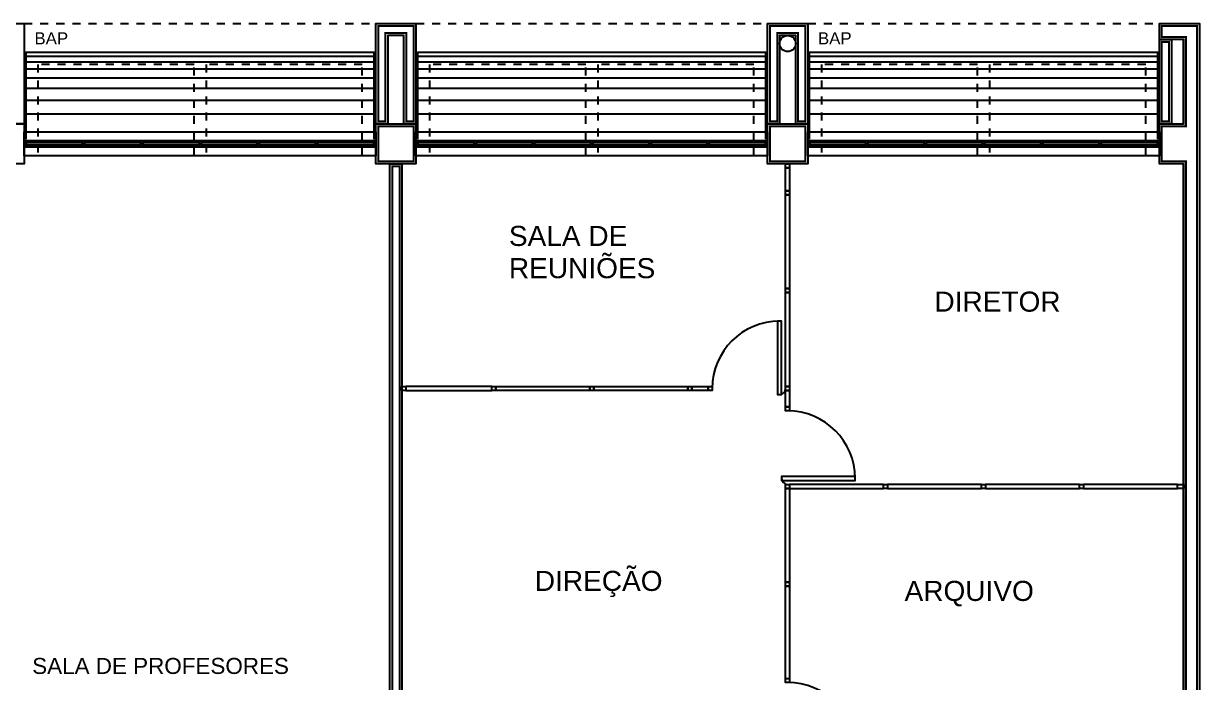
# Model space of a CAD drawing. Header units: millimetres. Extents: x 116 to 181, y 20 to 228.
# Drawn here: x 162.66 to 177.31, y 220.1 to 228.31 of the extents above; entities that cross this region are included whole.
import ezdxf

# ---------------------------------------------------------------- set-up
doc = ezdxf.new("R2010")
doc.units = ezdxf.units.MM
doc.header["$LTSCALE"] = 0.015
doc.header["$MEASUREMENT"] = 0
doc.linetypes.add('DASHED2', pattern=[9.525, 6.35, -3.175])
for name, color, linetype in [('BAP', 7, 'Continuous'), ('CANCELERIA', 7, 'Continuous'), ('ESTRUCTURA', 7, 'Continuous'), ('MURO_COMUN', 7, 'Continuous'), ('PROYECCION', 7, 'Continuous'), ('TEXTO', 7, 'Continuous'), ('TRAZO', 7, 'Continuous')]:
    doc.layers.add(name, color=color, linetype=linetype)
doc.styles.get("Standard").update_dxf_attribs({"font": 'arial.ttf'})
doc.styles.add('style1', font='swiss.ttf')

msp = doc.modelspace()

# ---------------------------------------------------------------- linework, layer by layer
at = {"layer": 'BAP', "color": 3}
msp.add_circle((172.1772, 228.0637), 0.1, dxfattribs=at)
at = {"layer": 'CANCELERIA', "color": 9}
for points in [[(162.6672, 226.7762), (167.0472, 226.7762), (167.0472, 226.8512), (162.6672, 226.8512)], [(167.5472, 226.7762), (171.9272, 226.7762), (171.9272, 226.8512), (167.5472, 226.8512)], [(172.4272, 226.7762), (176.8072, 226.7762), (176.8072, 226.8512), (172.4272, 226.8512)]]:
    msp.add_lwpolyline(points, close=True, dxfattribs=at)
at = {"layer": 'CANCELERIA', "color": 5}
for points in [[(162.6672, 226.8512), (162.6922, 226.8512), (162.6922, 226.7762), (162.6672, 226.7762)], [(162.6922, 226.8287), (163.393, 226.8287), (163.393, 226.7987), (162.6922, 226.7987)], [(163.393, 226.8512), (163.418, 226.8512), (163.418, 226.7762), (163.393, 226.7762)], [(163.418, 226.8287), (164.1189, 226.8287), (164.1189, 226.7987), (163.418, 226.7987)], [(164.1189, 226.8512), (164.1439, 226.8512), (164.1439, 226.7762), (164.1189, 226.7762)], [(164.1439, 226.8287), (164.8447, 226.8287), (164.8447, 226.7987), (164.1439, 226.7987)], [(164.8447, 226.8512), (164.8697, 226.8512), (164.8697, 226.7762), (164.8447, 226.7762)], [(164.8697, 226.8287), (165.5705, 226.8287), (165.5705, 226.7987), (164.8697, 226.7987)], [(165.5705, 226.8512), (165.5955, 226.8512), (165.5955, 226.7762), (165.5705, 226.7762)], [(165.5955, 226.8287), (166.2964, 226.8287), (166.2964, 226.7987), (165.5955, 226.7987)], [(166.2964, 226.8512), (166.3214, 226.8512), (166.3214, 226.7762), (166.2964, 226.7762)], [(166.3214, 226.8287), (167.0222, 226.8287), (167.0222, 226.7987), (166.3214, 226.7987)], [(167.0222, 226.8512), (167.0472, 226.8512), (167.0472, 226.7762), (167.0222, 226.7762)], [(167.5472, 226.8512), (167.5722, 226.8512), (167.5722, 226.7762), (167.5472, 226.7762)], [(167.5722, 226.8287), (168.273, 226.8287), (168.273, 226.7987), (167.5722, 226.7987)], [(168.273, 226.8512), (168.298, 226.8512), (168.298, 226.7762), (168.273, 226.7762)], [(168.298, 226.8287), (168.9989, 226.8287), (168.9989, 226.7987), (168.298, 226.7987)], [(168.9989, 226.8512), (169.0239, 226.8512), (169.0239, 226.7762), (168.9989, 226.7762)], [(169.0239, 226.8287), (169.7247, 226.8287), (169.7247, 226.7987), (169.0239, 226.7987)], [(169.7247, 226.8512), (169.7497, 226.8512), (169.7497, 226.7762), (169.7247, 226.7762)], [(169.7497, 226.8287), (170.4505, 226.8287), (170.4505, 226.7987), (169.7497, 226.7987)], [(170.4505, 226.8512), (170.4755, 226.8512), (170.4755, 226.7762), (170.4505, 226.7762)], [(170.4755, 226.8287), (171.1764, 226.8287), (171.1764, 226.7987), (170.4755, 226.7987)], [(171.1764, 226.8512), (171.2014, 226.8512), (171.2014, 226.7762), (171.1764, 226.7762)], [(171.2014, 226.8287), (171.9022, 226.8287), (171.9022, 226.7987), (171.2014, 226.7987)], [(171.9022, 226.8512), (171.9272, 226.8512), (171.9272, 226.7762), (171.9022, 226.7762)], [(172.4272, 226.8512), (172.4522, 226.8512), (172.4522, 226.7762), (172.4272, 226.7762)], [(172.4522, 226.8287), (173.153, 226.8287), (173.153, 226.7987), (172.4522, 226.7987)], [(173.153, 226.8512), (173.178, 226.8512), (173.178, 226.7762), (173.153, 226.7762)], [(173.178, 226.8287), (173.8789, 226.8287), (173.8789, 226.7987), (173.178, 226.7987)], [(173.8789, 226.8512), (173.9039, 226.8512), (173.9039, 226.7762), (173.8789, 226.7762)], [(173.9039, 226.8287), (174.6047, 226.8287), (174.6047, 226.7987), (173.9039, 226.7987)], [(174.6047, 226.8512), (174.6297, 226.8512), (174.6297, 226.7762), (174.6047, 226.7762)], [(174.6297, 226.8287), (175.3305, 226.8287), (175.3305, 226.7987), (174.6297, 226.7987)], [(175.3305, 226.8512), (175.3555, 226.8512), (175.3555, 226.7762), (175.3305, 226.7762)], [(175.3555, 226.8287), (176.0564, 226.8287), (176.0564, 226.7987), (175.3555, 226.7987)], [(176.0564, 226.8512), (176.0814, 226.8512), (176.0814, 226.7762), (176.0564, 226.7762)], [(176.0814, 226.8287), (176.7822, 226.8287), (176.7822, 226.7987), (176.0814, 226.7987)], [(176.7822, 226.8512), (176.8072, 226.8512), (176.8072, 226.7762), (176.7822, 226.7762)]]:
    msp.add_lwpolyline(points, close=True, dxfattribs=at)
at = {"layer": 'CANCELERIA', "color": 6, "linetype": 'Continuous', "ltscale": 2}
for points in [[(172.1522, 226.5637), (172.2022, 226.5637), (172.2022, 226.5137), (172.1522, 226.5137)], [(172.1522, 226.5137), (172.2022, 226.5137), (172.2022, 226.2287), (172.1522, 226.2287)], [(172.1522, 226.2287), (172.2022, 226.2287), (172.2022, 226.1787), (172.1522, 226.1787)], [(172.1522, 226.1787), (172.2022, 226.1787), (172.2022, 225.0087), (172.1522, 225.0087)], [(172.1522, 225.0087), (172.2022, 225.0087), (172.2022, 224.9587), (172.1522, 224.9587)], [(172.1522, 224.9587), (172.2022, 224.9587), (172.2022, 223.7887), (172.1522, 223.7887)], [(172.0522, 224.6034), (172.0522, 223.6887), (172.1022, 223.6887), (172.1022, 224.6034)], [(167.3722, 223.7887), (167.4222, 223.7887), (167.4222, 223.7387), (167.3722, 223.7387)], [(168.4922, 223.7887), (167.4222, 223.7887), (167.4222, 223.7387), (168.4922, 223.7387)], [(168.4922, 223.7887), (168.5422, 223.7887), (168.5422, 223.7387), (168.4922, 223.7387)], [(169.7122, 223.7387), (168.5422, 223.7387), (168.5422, 223.7887), (169.7122, 223.7887)], [(169.7122, 223.7887), (169.7622, 223.7887), (169.7622, 223.7387), (169.7122, 223.7387)], [(170.9322, 223.7387), (169.7622, 223.7387), (169.7622, 223.7887), (170.9322, 223.7887)], [(170.9322, 223.7887), (170.9822, 223.7887), (170.9822, 223.7387), (170.9322, 223.7387)], [(171.1872, 223.7387), (170.9822, 223.7387), (170.9822, 223.7887), (171.1872, 223.7887)], [(171.1872, 223.7887), (171.2372, 223.7887), (171.2372, 223.7387), (171.1872, 223.7387)], [(172.1522, 223.7887), (172.2022, 223.7887), (172.2022, 223.7387), (172.1522, 223.7387)], [(172.1522, 223.7387), (172.2022, 223.7387), (172.2022, 223.5337), (172.1522, 223.5337)], [(172.1522, 223.5337), (172.2022, 223.5337), (172.2022, 223.4837), (172.1522, 223.4837)], [(173.0169, 222.6687), (172.1022, 222.6687), (172.1022, 222.6187), (173.0169, 222.6187)], [(172.1522, 222.5687), (172.2022, 222.5687), (172.2022, 222.5187), (172.1522, 222.5187)], [(172.2022, 221.3487), (172.1522, 221.3487), (172.1522, 222.5187), (172.2022, 222.5187)], [(172.2022, 222.5187), (173.3722, 222.5187), (173.3722, 222.5687), (172.2022, 222.5687)], [(173.3722, 222.5687), (173.4222, 222.5687), (173.4222, 222.5187), (173.3722, 222.5187)], [(173.4222, 222.5187), (174.5922, 222.5187), (174.5922, 222.5687), (173.4222, 222.5687)], [(174.5922, 222.5687), (174.6422, 222.5687), (174.6422, 222.5187), (174.5922, 222.5187)], [(174.6422, 222.5187), (175.8122, 222.5187), (175.8122, 222.5687), (174.6422, 222.5687)], [(175.8122, 222.5687), (175.8622, 222.5687), (175.8622, 222.5187), (175.8122, 222.5187)], [(175.8622, 222.5187), (177.0322, 222.5187), (177.0322, 222.5687), (175.8622, 222.5687)], [(177.0322, 222.5687), (177.1072, 222.5687), (177.1072, 222.5187), (177.0322, 222.5187)], [(172.1522, 221.3487), (172.2022, 221.3487), (172.2022, 221.2987), (172.1522, 221.2987)], [(172.2022, 220.0987), (172.1522, 220.0987), (172.1522, 221.2987), (172.2022, 221.2987)], [(172.2022, 220.1487), (172.2022, 220.0987), (172.1522, 220.0987), (172.1522, 220.1487)]]:
    msp.add_lwpolyline(points, close=True, dxfattribs=at)
for centre, radius, start, end in [((172.0772, 223.7637), 0.84, 90, 180), ((172.0772, 223.7637), 0.075, 270, 0), ((172.1772, 222.6437), 0.84, 0, 90), ((172.1772, 222.6437), 0.075, 180, 270), ((172.1772, 219.2587), 0.84, 0, 90)]:
    msp.add_arc(centre, radius, start, end, dxfattribs=at)
at = {"layer": 'ESTRUCTURA', "color": 4}
for points in [[(176.8072, 228.1137), (176.8072, 228.3137), (177.3072, 228.3137), (177.3072, 218.6337), (176.8072, 218.6337), (176.8072, 219.1337), (177.1072, 219.1337), (177.1072, 226.5637), (176.8072, 226.5637), (176.8072, 227.0637), (177.1072, 227.0637), (177.1072, 228.1137)], [(162.1672, 227.0637), (162.6672, 227.0637), (162.6672, 226.5637), (162.1672, 226.5637)], [(167.0472, 227.0637), (167.5472, 227.0637), (167.5472, 226.5637), (167.0472, 226.5637)], [(171.9272, 227.0637), (172.4272, 227.0637), (172.4272, 226.5637), (171.9272, 226.5637)]]:
    msp.add_lwpolyline(points, close=True, dxfattribs=at)
at = {"layer": 'ESTRUCTURA', "color": 4, "const_width": 0.025}
for points in [[(176.8372, 228.1437), (176.8372, 228.2837), (177.2772, 228.2837), (177.2772, 218.6637), (176.8372, 218.6637), (176.8372, 219.1037), (177.1372, 219.1037), (177.1372, 226.5937), (176.8372, 226.5937), (176.8372, 227.0337), (177.1372, 227.0337), (177.1372, 228.1437)], [(167.0772, 227.0337), (167.5172, 227.0337), (167.5172, 226.5937), (167.0772, 226.5937)], [(171.9572, 227.0337), (172.3972, 227.0337), (172.3972, 226.5937), (171.9572, 226.5937)]]:
    msp.add_lwpolyline(points, close=True, dxfattribs=at)
at = {"layer": 'MURO_COMUN', "color": 1}
for points in [[(162.3172, 227.0637), (162.1672, 227.0637), (162.1672, 228.3137), (162.6672, 228.3137), (162.6672, 227.0637), (162.5172, 227.0637), (162.5172, 228.1637), (162.3172, 228.1637)], [(167.1972, 227.0637), (167.0472, 227.0637), (167.0472, 228.3137), (167.5472, 228.3137), (167.5472, 227.0637), (167.3972, 227.0637), (167.3972, 228.1637), (167.1972, 228.1637)], [(172.0772, 227.0637), (171.9272, 227.0637), (171.9272, 228.3137), (172.4272, 228.3137), (172.4272, 227.0637), (172.2772, 227.0637), (172.2772, 228.1637), (172.0772, 228.1637)], [(176.9572, 227.0637), (176.8072, 227.0637), (176.8072, 228.1137), (176.9572, 228.1137)], [(167.3722, 219.1337), (167.2222, 219.1337), (167.2222, 226.5637), (167.3722, 226.5637)]]:
    msp.add_lwpolyline(points, close=True, dxfattribs=at)
at = {"layer": 'MURO_COMUN', "color": 1, "const_width": 0.025}
for points in [[(167.1672, 227.0937), (167.0772, 227.0937), (167.0772, 228.2837), (167.5172, 228.2837), (167.5172, 227.0937), (167.4272, 227.0937), (167.4272, 228.1937), (167.1672, 228.1937)], [(172.0472, 227.0937), (171.9572, 227.0937), (171.9572, 228.2837), (172.3972, 228.2837), (172.3972, 227.0937), (172.3072, 227.0937), (172.3072, 228.1937), (172.0472, 228.1937)], [(176.9272, 227.0937), (176.8372, 227.0937), (176.8372, 228.0837), (176.9272, 228.0837)], [(167.3422, 219.1637), (167.2522, 219.1637), (167.2522, 226.5337), (167.3422, 226.5337)]]:
    msp.add_lwpolyline(points, close=True, dxfattribs=at)
at = {"layer": 'PROYECCION', "linetype": 'DASHED2'}
for p, q in [((162.6672, 228.3137), (167.0472, 228.3137)), ((167.5472, 228.3137), (171.9272, 228.3137)), ((172.4272, 228.3137), (176.8072, 228.3137))]:
    msp.add_line(p, q, dxfattribs=at)
for points in [[(164.7822, 226.6637), (164.7822, 227.8037), (162.8372, 227.8037), (162.8372, 226.6637)], [(166.8772, 226.6637), (166.8772, 227.8037), (164.9322, 227.8037), (164.9322, 226.6637)], [(169.6622, 226.6637), (169.6622, 227.8037), (167.7172, 227.8037), (167.7172, 226.6637)], [(171.7572, 226.6637), (171.7572, 227.8037), (169.8122, 227.8037), (169.8122, 226.6637)], [(174.5422, 226.6637), (174.5422, 227.8037), (172.5972, 227.8037), (172.5972, 226.6637)], [(176.6372, 226.6637), (176.6372, 227.8037), (174.6922, 227.8037), (174.6922, 226.6637)]]:
    msp.add_lwpolyline(points, dxfattribs=at)
at = {"layer": 'TRAZO', "color": 8}
for p, q in [((167.0272, 227.9037), (162.6872, 227.9037)), ((167.0272, 227.8337), (162.6872, 227.8337)), ((171.9072, 227.9037), (167.5672, 227.9037)), ((171.9072, 227.8337), (167.5672, 227.8337)), ((176.7872, 227.9037), (172.4472, 227.9037)), ((176.7872, 227.8337), (172.4472, 227.8337)), ((167.0272, 227.7437), (162.6872, 227.7437)), ((171.9072, 227.7437), (167.5672, 227.7437)), ((176.7872, 227.7437), (172.4472, 227.7437)), ((167.0272, 227.6337), (162.6872, 227.6337)), ((167.0272, 227.5037), (162.6872, 227.5037)), ((171.9072, 227.6337), (167.5672, 227.6337)), ((171.9072, 227.5037), (167.5672, 227.5037)), ((176.7872, 227.6337), (172.4472, 227.6337)), ((176.7872, 227.5037), (172.4472, 227.5037)), ((167.0272, 227.3537), (162.6872, 227.3537)), ((171.9072, 227.3537), (167.5672, 227.3537)), ((176.7872, 227.3537), (172.4472, 227.3537)), ((167.0272, 227.1837), (162.6872, 227.1837)), ((171.9072, 227.1837), (167.5672, 227.1837)), ((176.7872, 227.1837), (172.4472, 227.1837))]:
    msp.add_line(p, q, dxfattribs=at)
for points in [[(167.0272, 226.8737), (167.0272, 227.9537), (162.6872, 227.9537), (162.6872, 226.8737)], [(171.9072, 226.8737), (171.9072, 227.9537), (167.5672, 227.9537), (167.5672, 226.8737)], [(176.7872, 226.8737), (176.7872, 227.9537), (172.4472, 227.9537), (172.4472, 226.8737)]]:
    msp.add_lwpolyline(points, dxfattribs=at)
for points in [[(162.6672, 226.9637), (167.0472, 226.9637), (167.0472, 226.6637), (162.6672, 226.6637)], [(167.5472, 226.9637), (171.9272, 226.9637), (171.9272, 226.6637), (167.5472, 226.6637)], [(172.4272, 226.9637), (176.8072, 226.9637), (176.8072, 226.6637), (172.4272, 226.6637)]]:
    msp.add_lwpolyline(points, close=True, dxfattribs=at)

# ---------------------------------------------------------------- texts
at = {"layer": 'BAP', "color": 3, "style": 'style1'}
for p in [(162.7948, 228.054), (172.5548, 228.054)]:
    msp.add_text('BAP', height=0.15, dxfattribs=at).set_placement(p)
at = {"layer": 'TEXTO', "color": 7, "linetype": 'Continuous'}
for s, p in [('SALA DE ', (168.7047, 225.5406)), ('REUNIÕES', (168.7047, 225.139)), ('DIRETOR', (174.0055, 224.7215)), ('DIREÇÃO', (169.0277, 221.2404)), ('ARQUIVO', (173.6334, 221.1156))]:
    msp.add_text(s, height=0.25, dxfattribs=at).set_placement(p)
at = {"layer": 'TEXTO'}
msp.add_text('SALA DE PROFESORES', height=0.2, dxfattribs=at).set_placement((162.7666, 220.2052))

doc.saveas('drawing.dxf')
